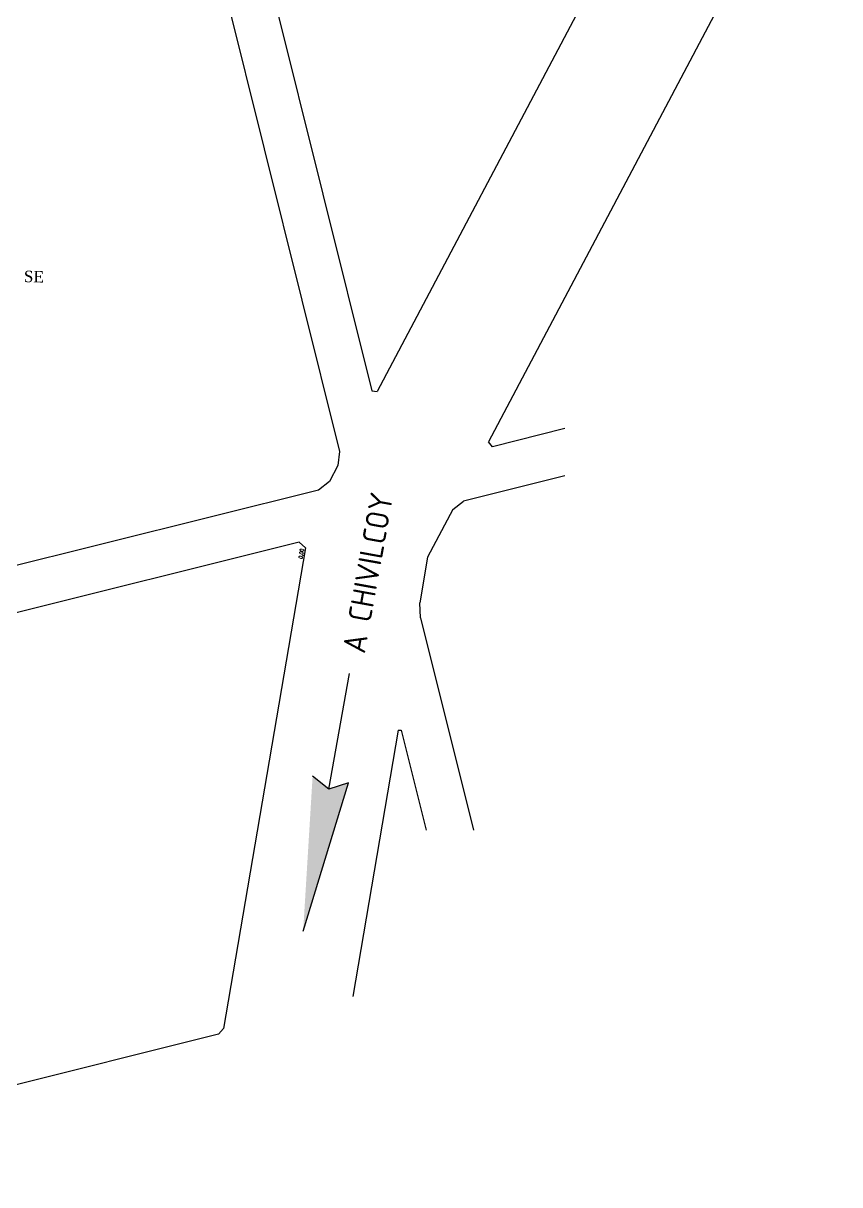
# Model space of a CAD drawing. Extents: x -48 to 13651, y -112 to 3468.
# Drawn here: x 3021 to 3556, y 98 to 859 of the extents above; entities that cross this region are included whole.
import ezdxf
from ezdxf.enums import TextEntityAlignment as Align

# ---------------------------------------------------------------- set-up
doc = ezdxf.new("R2010")
doc.units = 0
doc.header["$LTSCALE"] = 6
doc.header["$MEASUREMENT"] = 0
for name, color, linetype in [('MANZANAS', 7, 'CONTINUOUS'), ('NOMB_CALLES', 4, 'CONTINUOUS'), ('PROGRESIVA', 60, 'CONTINUOUS')]:
    doc.layers.add(name, color=color, linetype=linetype)
doc.styles.add('GEOSLAB703LTBT', font='isocp.shx', dxfattribs={"width": 0.9, "height": 8})
doc.styles.add('ROMANS', font='romans.shx', dxfattribs={"width": 0.8, "height": 2.5})
doc.styles.add('TIMENR', font='times.ttf', dxfattribs={"height": 0.3})

msp = doc.modelspace()

# ---------------------------------------------------------------- hatches: boundary and pattern name
at = {"layer": 'NOMB_CALLES'}
h = msp.add_hatch(color=256, dxfattribs=at)
h.paths.add_polyline_path([(3234.07, 361.679), (3221.209, 357.512), (3204.424, 264.578)])
h.paths.add_polyline_path([(3221.209, 357.512), (3210.617, 365.915), (3204.424, 264.578)])

# ---------------------------------------------------------------- linework, layer by layer
at = {"layer": 'MANZANAS'}
for p, q in [((3481.258, 1049.638), (3252.899, 618.058)), ((3145.255, 1035.993), (3249.351, 618.49)), ((3116.147, 1028.736), (3228.335, 578.772)), ((3556.1, 1020.03), (3325.932, 585.03)), ((3249.351, 618.49), (3252.899, 618.058)), ((3375.937, 593.661), (3328.445, 581.82)), ((3228.335, 578.772), (3227.206, 569.501)), ((3328.445, 581.82), (3325.932, 585.03)), ((3227.206, 569.501), (3221.668, 559.034)), ((3221.668, 559.034), (3214.478, 553.405)), ((3375.937, 562.743), (3309.599, 546.203)), ((3214.478, 553.405), (2675.627, 419.054)), ((3302.409, 540.574), (3285.988, 509.539)), ((3302.409, 540.574), (3309.599, 546.203)), ((3201.86, 519.34), (2682.885, 389.945)), ((3205.873, 515.621), (3201.86, 519.34)), ((3205.873, 515.621), (3152.266, 200.623)), ((3285.988, 509.539), (3280.893, 479.605)), ((3281.264, 469.824), (3280.893, 479.605)), ((3281.264, 469.824), (3315.989, 330.549)), ((3266.673, 396.045), (3237.012, 221.753)), ((3266.673, 396.045), (3268.722, 396.123)), ((3268.722, 396.123), (3285.071, 330.549)), ((3148.851, 196.94), (3152.266, 200.623)), ((3148.851, 196.94), (2753.521, 98.373))]:
    msp.add_line(p, q, dxfattribs=at)
at = {"layer": 'NOMB_CALLES'}
for p, q in [((3221.209, 357.512), (3234.897, 433.303)), ((3221.209, 357.512), (3210.617, 365.915)), ((3204.424, 264.578), (3234.07, 361.679)), ((3234.07, 361.679), (3221.209, 357.512))]:
    msp.add_line(p, q, dxfattribs=at)

# ---------------------------------------------------------------- texts
at = {"layer": 'MANZANAS', "color": 12, "style": 'TIMENR'}
msp.add_text('SE', height=7.5, rotation=358.365875, dxfattribs=at).set_placement((3027.972, 693.217), align=Align.MIDDLE)
at = {"layer": 'NOMB_CALLES', "style": 'GEOSLAB703LTBT'}
msp.add_text('A CHIVILCOY', height=15, rotation=79.762277, dxfattribs=at).set_placement((3237.396, 447.139), align=Align.MIDDLE_LEFT)
at = {"layer": 'PROGRESIVA', "style": 'ROMANS', "width": 0.8}
msp.add_text('0,00', height=2.5, rotation=80.227809, dxfattribs=at).set_placement((3204.592, 508.096), align=Align.BOTTOM_LEFT)

doc.saveas('drawing.dxf')
